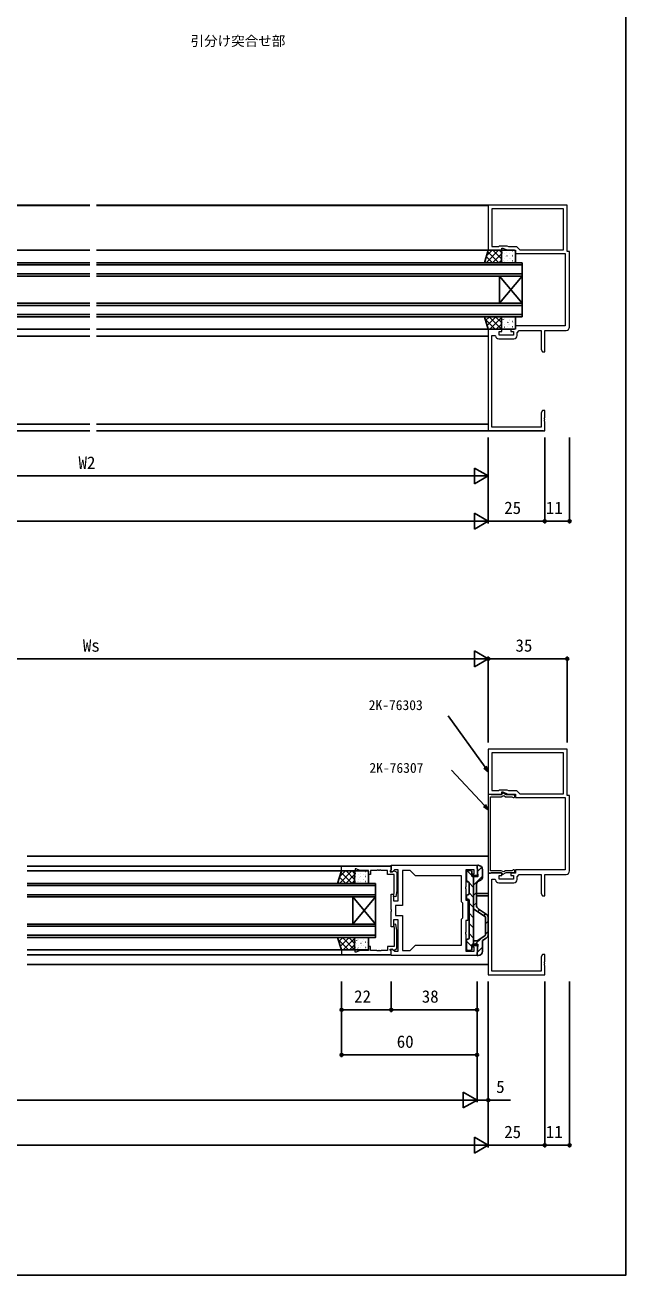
# Model space of a CAD drawing. Units: millimetres, scale not verified. Extents: x -437 to 438, y -681 to 679.
# Drawn here: x 172 to 438, y -681 to -127 of the extents above; entities that cross this region are included whole.
import ezdxf
from ezdxf.enums import TextEntityAlignment as Align

# ---------------------------------------------------------------- set-up
doc = ezdxf.new("R2010")
doc.units = ezdxf.units.MM
doc.header["$LTSCALE"] = 4
for name, color, linetype in [('0-0_0', 7, 'Continuous'), ('0-1_USER1', 3, 'Continuous'), ('0-3_YKK_12', 2, 'Continuous'), ('0-4_YKK_13', 4, 'Continuous'), ('0-6_YKK_D', 6, 'Continuous'), ('0-7_YKK_ZWAK', 7, 'Continuous')]:
    doc.layers.add(name, color=color, linetype=linetype)
doc.layers.add('0-2_YKK_11', color=7, linetype='Continuous', lineweight=18)
doc.styles.add('ＭＳ ゴシック', font='')
doc.styles.get('ＭＳ ゴシック').set_extended_font_data('MS Gothic')

msp = doc.modelspace()

# ---------------------------------------------------------------- linework, layer by layer
at = {"layer": '0-0_0'}
msp.add_line((377.6, -307.2), (401.8, -307.2), dxfattribs=at)
at = {"layer": '0-2_YKK_11'}
for p, q in [((381.97, -266.43), (388.63, -266.43)), ((381.97, -507.431), (388.63, -507.431))]:
    msp.add_line(p, q, dxfattribs=at)
for points in [[(413.3, -261.2), (413.3, -227.7), (412.3, -227.7), (412.3, -207.2), (377.3, -207.2), (377.3, -227.2), (383.3, -227.2), (383.3, -226.2), (383.8, -226.2), (385.945, -227.2), (389.3, -227.2), (389.3, -228.7), (411.3, -228.7), (411.3, -260.7), (389.3, -260.7), (389.3, -262.2), (387.3, -262.2), (387.3, -263.2), (388.5, -263.2), (388.5, -264.8), (382.1, -264.8), (382.1, -263.2), (383.3, -263.2), (383.3, -262.2), (377.3, -262.2)], [(377.3, -262.2), (377.3, -307.2), (402.3, -307.2), (402.3, -303.158), (402.18, -302.975), (402.18, -302.425), (402.3, -302.242), (402.3, -302.158), (402.18, -301.975), (402.18, -301.425), (402.3, -301.242), (402.3, -298.2), (401.3, -298.2), (400.67, -299.291), (400.67, -305.57), (378.93, -305.57), (378.93, -282.658), (378.81, -282.475), (378.81, -281.925), (378.93, -281.742), (378.93, -278.658), (378.81, -278.475), (378.81, -277.925), (378.93, -277.742), (378.93, -271.658), (378.81, -271.475), (378.81, -270.925), (378.93, -270.742), (378.93, -264.9), (380.19, -264.9), (380.487, -265.155)], [(390.13, -264.93), (390.13, -263.8), (390.9, -262.7), (400.67, -262.7), (400.67, -271.109), (401.3, -272.2), (402.3, -272.2), (402.3, -262.7), (411.8, -262.7)], [(413.3, -502.201), (413.3, -468.701), (412.3, -468.701), (412.3, -448.201), (377.3, -448.201), (377.3, -468.201), (383.3, -468.201), (383.3, -467.201), (383.8, -467.201), (385.945, -468.201), (389.3, -468.201), (389.3, -469.701), (411.3, -469.701), (411.3, -501.701), (389.3, -501.701), (389.3, -503.201), (387.3, -503.201), (387.3, -504.201), (388.5, -504.201), (388.5, -505.801), (382.1, -505.801), (382.1, -504.201), (383.3, -504.201), (383.3, -503.201), (377.3, -503.201)], [(388.5, -468.501), (385.151, -468.501), (383.575, -467.591), (383.05, -468.501), (378.733, -468.501), (378.473, -468.351), (378.3, -468.251), (377.3, -468.251)], [(377.3, -468.251), (377.3, -503.151), (378.3, -503.151), (378.473, -503.051), (378.733, -502.901), (383.05, -502.901), (383.575, -503.811), (385.151, -502.901), (388.5, -502.901)], [(388.001, -501.968), (387.752, -502.101), (384.937, -502.101), (384.119, -502.573), (383.73, -502.495), (382.935, -502.101), (378.3, -502.101), (378.3, -469.301), (382.935, -469.301), (383.73, -468.907), (384.119, -468.829), (384.937, -469.301), (387.752, -469.301), (388.001, -469.434)], [(334.3, -499.701), (372.3, -499.701), (372.3, -504.201), (370.3, -504.201), (370.3, -503.401), (371.1, -503.401), (371.1, -501.631), (367.3, -501.631), (367.3, -509.243), (367.18, -509.426), (367.18, -509.976), (367.3, -510.159), (367.3, -515.201), (368.3, -515.201), (368.3, -519.243), (368.18, -519.426), (368.18, -519.976), (368.3, -520.159), (368.3, -524.201), (367.3, -524.201), (367.3, -529.243), (367.18, -529.426), (367.18, -529.976), (367.3, -530.159), (367.3, -537.771), (371.1, -537.771), (371.1, -536.001), (370.3, -536.001), (370.3, -535.201), (372.3, -535.201), (372.3, -539.701), (334.3, -539.701), (334.3, -536.901), (334.67, -536.747), (335.694, -537.771), (337.3, -537.771), (337.3, -536.159), (337.42, -535.976), (337.42, -535.426), (337.3, -535.243)], [(337.3, -535.243), (337.3, -535.159), (337.42, -534.976), (337.42, -534.426), (337.3, -534.243), (337.3, -530.159), (337.42, -529.976), (337.42, -529.426), (337.3, -529.243), (337.3, -523.901), (335.3, -523.901), (335.3, -526.901), (334.3, -526.901), (334.3, -520.159), (334.42, -519.976), (334.42, -519.426), (334.3, -519.243), (334.3, -512.501), (335.3, -512.501), (335.3, -515.501), (337.3, -515.501), (337.3, -510.159), (337.42, -509.976), (337.42, -509.426), (337.3, -509.243), (337.3, -501.631), (335.694, -501.631), (334.67, -502.655), (334.3, -502.502), (334.3, -499.701)], [(377.3, -503.201), (377.3, -548.201), (402.3, -548.201), (402.3, -544.159), (402.18, -543.976), (402.18, -543.426), (402.3, -543.243), (402.3, -543.159), (402.18, -542.976), (402.18, -542.426), (402.3, -542.243), (402.3, -539.201), (401.3, -539.201), (400.67, -540.292), (400.67, -546.571), (378.93, -546.571), (378.93, -523.659), (378.81, -523.476), (378.81, -522.926), (378.93, -522.743), (378.93, -519.659), (378.81, -519.476), (378.81, -518.926), (378.93, -518.743), (378.93, -512.659), (378.81, -512.476), (378.81, -511.926), (378.93, -511.743), (378.93, -505.901), (380.19, -505.901), (380.487, -506.156)], [(390.13, -505.931), (390.13, -504.801), (390.9, -503.701), (400.67, -503.701), (400.67, -512.11), (401.3, -513.201), (402.3, -513.201), (402.3, -503.701), (411.8, -503.701)]]:
    msp.add_lwpolyline(points, dxfattribs=at)
for points in [[(410.67, -208.83), (378.93, -208.83), (378.93, -225.57), (381.93, -225.57), (382.3, -225.2), (385.512, -225.2), (386.306, -225.57), (389.8, -225.57), (391.3, -227.07), (410.67, -227.07)], [(410.67, -449.831), (378.93, -449.831), (378.93, -466.571), (381.93, -466.571), (382.3, -466.201), (385.512, -466.201), (386.306, -466.571), (389.8, -466.571), (391.3, -468.071), (410.67, -468.071)], [(312.3, -500.001), (334.3, -500.001), (334.3, -501.631), (334, -501.931), (333.8, -502.131), (333.8, -502.601), (334.75, -502.601), (335.25, -502.101), (335.588, -502.101), (336.8, -502.801), (336.8, -510.809), (336.292, -513.688), (335.308, -513.514), (335.6, -511.856), (335.6, -503.801), (332.6, -503.801), (332.6, -501.931), (329.808, -501.931), (329.625, -501.811), (329.075, -501.811), (328.892, -501.931), (328.808, -501.931), (328.625, -501.811), (328.075, -501.811), (327.892, -501.931), (325.1, -501.931), (325.1, -503.701), (324.3, -503.701), (324.3, -501.931), (320.365, -501.931), (318.8, -501.201), (318.3, -501.201), (318.3, -502.201), (312.3, -502.201)], [(345.03, -535.101), (365.37, -535.101), (365.37, -523.531), (366, -522.901), (366, -516.501), (365.37, -515.871), (365.37, -504.301), (345.03, -504.301), (342.73, -502.001), (339.23, -502.001), (339.23, -517.431), (336.23, -517.431), (336.23, -521.971), (339.23, -521.971), (339.23, -537.401), (342.73, -537.401)], [(312.3, -539.401), (334.3, -539.401), (334.3, -537.771), (334, -537.471), (333.8, -537.271), (333.8, -536.801), (334.75, -536.801), (335.25, -537.301), (335.588, -537.301), (336.8, -536.601), (336.8, -528.593), (336.292, -525.714), (335.308, -525.888), (335.6, -527.546), (335.6, -535.601), (332.6, -535.601), (332.6, -537.471), (329.808, -537.471), (329.625, -537.591), (329.075, -537.591), (328.892, -537.471), (328.808, -537.471), (328.625, -537.591), (328.075, -537.591), (327.892, -537.471), (325.1, -537.471), (325.1, -535.701), (324.3, -535.701), (324.3, -537.471), (320.365, -537.471), (318.8, -538.201), (318.3, -538.201), (318.3, -537.201), (312.3, -537.201)]]:
    msp.add_lwpolyline(points, close=True, dxfattribs=at)
for centre, radius, start, end in [((381.97, -264.93), 1.5, 188.62693, 270), ((388.63, -264.93), 1.5, 270.00001, 359.99999), ((411.8, -261.2), 1.5, 270.00001, 359.99999), ((388.5, -469.101), 0.6, 213.74896, 89.99997), ((388.5, -502.301), 0.6, 270.00003, 146.25104), ((411.8, -502.201), 1.5, 270.00001, 359.99999), ((381.97, -505.931), 1.5, 188.62693, 270), ((388.63, -505.931), 1.5, 270.00001, 359.99999)]:
    msp.add_arc(centre, radius, start, end, dxfattribs=at)
at = {"layer": '0-3_YKK_12'}
for p, q in [((-118.736, -207.2), (200.8, -207.2)), ((200.8, -207.4), (27.224, -207.4)), ((203.8, -207.2), (377.3, -207.2)), ((377.3, -207.4), (203.8, -207.4)), ((200.8, -227.2), (-118.736, -227.2)), ((377.3, -227.2), (203.8, -227.2)), ((200.8, -232.7), (12.3, -232.7)), ((12.3, -233.7), (200.8, -233.7)), ((200.8, -237.7), (12.3, -237.7)), ((392.3, -232.7), (203.8, -232.7)), ((203.8, -233.7), (392.3, -233.7)), ((392.3, -237.7), (203.8, -237.7)), ((392.3, -238.7), (392.3, -232.7)), ((12.3, -238.7), (200.8, -238.7)), ((203.8, -238.7), (392.3, -238.7)), ((382.3, -238.7), (382.3, -250.7)), ((392.3, -238.7), (382.3, -250.7)), ((392.3, -250.7), (382.3, -238.7)), ((392.3, -238.7), (392.3, -250.7)), ((200.8, -250.7), (12.3, -250.7)), ((12.3, -251.7), (200.8, -251.7)), ((392.3, -250.7), (203.8, -250.7)), ((203.8, -251.7), (392.3, -251.7)), ((392.3, -256.7), (392.3, -250.7)), ((200.8, -255.7), (12.3, -255.7)), ((12.3, -256.7), (200.8, -256.7)), ((392.3, -255.7), (203.8, -255.7)), ((203.8, -256.7), (392.3, -256.7)), ((27.3, -262.2), (200.8, -262.2)), ((27.3, -265.2), (200.8, -265.2)), ((203.8, -262.2), (377.3, -262.2)), ((203.8, -265.2), (377.3, -265.2)), ((200.8, -304.2), (-118.736, -304.2)), ((377.3, -304.2), (203.8, -304.2)), ((200.8, -307.2), (-118.736, -307.2)), ((377.3, -307.2), (203.8, -307.2)), ((377.3, -495.701), (173.05, -495.701)), ((173.05, -500.001), (334.3, -500.001)), ((173.05, -502.201), (312.3, -502.201)), ((173.05, -507.701), (327.3, -507.701)), ((327.3, -508.701), (173.05, -508.701)), ((173.05, -512.701), (327.3, -512.701)), ((317.3, -513.701), (317.3, -525.701)), ((327.3, -513.701), (317.3, -525.701)), ((327.3, -525.701), (317.3, -513.701)), ((327.3, -513.701), (327.3, -525.701)), ((372, -512.201), (377.3, -512.201)), ((173.05, -525.701), (327.3, -525.701)), ((327.3, -526.701), (173.05, -526.701)), ((173.05, -530.701), (327.3, -530.701)), ((173.05, -537.201), (312.3, -537.201)), ((173.05, -539.401), (334.3, -539.401)), ((173.05, -543.701), (377.3, -543.701))]:
    msp.add_line(p, q, dxfattribs=at)
for points in [[(327.3, -507.701), (327.3, -513.701), (173.05, -513.701)], [(327.3, -525.701), (327.3, -531.701), (173.05, -531.701)]]:
    msp.add_lwpolyline(points, dxfattribs=at)
at = {"layer": '0-4_YKK_13'}
for p, q in [((375.746, -232.13), (376.316, -232.7)), ((381.835, -227.2), (376.335, -232.7)), ((376.424, -229.98), (379.144, -232.7)), ((379.006, -227.2), (376.514, -229.692)), ((377.102, -227.829), (381.972, -232.7)), ((383.085, -228.779), (379.163, -232.7)), ((379.301, -227.2), (383.085, -230.984)), ((383.085, -231.607), (381.992, -232.7)), ((382.129, -227.2), (383.085, -228.156)), ((383.085, -232.2), (383.085, -227.7)), ((383.38, -227.415), (383.418, -227.415)), ((383.38, -229.658), (383.418, -229.658)), ((383.38, -231.9), (383.418, -231.9)), ((383.504, -227.381), (383.512, -227.383)), ((383.515, -228.298), (383.578, -228.339)), ((383.585, -227.2), (388.8, -227.2)), ((384.178, -231.675), (384.241, -231.717)), ((384.591, -228.626), (384.629, -228.626)), ((384.591, -230.869), (384.629, -230.869)), ((384.628, -232.04), (384.635, -232.043)), ((385.113, -230.081), (385.12, -230.083)), ((385.532, -229.633), (385.595, -229.674)), ((385.562, -228.109), (385.569, -228.112)), ((385.66, -227.415), (385.698, -227.415)), ((385.66, -229.658), (385.698, -229.658)), ((385.66, -231.9), (385.698, -231.9)), ((386.871, -228.626), (386.909, -228.626)), ((386.871, -230.869), (386.909, -230.869)), ((387.17, -230.809), (387.177, -230.812)), ((387.902, -228.938), (387.909, -228.94)), ((387.94, -227.415), (387.978, -227.415)), ((387.94, -229.658), (387.978, -229.658)), ((387.94, -231.9), (387.978, -231.9)), ((389.134, -229.079), (389.197, -229.12)), ((389.151, -228.626), (389.189, -228.626)), ((389.151, -230.869), (389.189, -230.869)), ((389.3, -227.7), (389.3, -232.2)), ((388.8, -232.7), (383.585, -232.7)), ((375.892, -257.732), (380.36, -262.2)), ((377.791, -256.7), (376.099, -258.391)), ((380.619, -256.7), (376.777, -260.542)), ((377.688, -256.7), (383.085, -262.097)), ((383.085, -257.063), (377.948, -262.2)), ((380.517, -256.7), (383.085, -259.268)), ((383.085, -259.891), (380.776, -262.2)), ((383.085, -257.2), (383.085, -261.7)), ((383.38, -258.81), (383.418, -258.81)), ((388.8, -256.7), (383.585, -256.7)), ((383.724, -259.419), (383.731, -259.422)), ((383.866, -257.914), (383.929, -257.955)), ((384.456, -257.548), (384.463, -257.55)), ((384.591, -257.779), (384.629, -257.779)), ((384.591, -260.021), (384.629, -260.021)), ((385.66, -258.81), (385.698, -258.81)), ((385.883, -259.249), (385.946, -259.29)), ((386.064, -260.248), (386.071, -260.25)), ((386.548, -258.289), (386.555, -258.291)), ((386.871, -257.779), (386.909, -257.779)), ((386.871, -260.021), (386.909, -260.021)), ((387.94, -258.81), (387.978, -258.81)), ((388.606, -259.017), (388.613, -259.02)), ((389.151, -257.779), (389.189, -257.779)), ((389.151, -260.021), (389.189, -260.021)), ((389.3, -261.7), (389.3, -257.2)), ((377.194, -261.862), (377.531, -262.2)), ((383.274, -261.391), (383.282, -261.393)), ((383.38, -261.053), (383.418, -261.053)), ((383.585, -262.2), (388.8, -262.2)), ((384.529, -261.291), (384.592, -261.333)), ((385.332, -262.119), (385.339, -262.122)), ((385.66, -261.053), (385.698, -261.053)), ((387.94, -261.053), (387.978, -261.053)), ((388.156, -260.989), (388.163, -260.991)), ((316.835, -502.201), (311.335, -507.701)), ((314.006, -502.201), (311.514, -504.693)), ((312.102, -502.83), (316.972, -507.701)), ((318.085, -503.78), (314.163, -507.701)), ((314.301, -502.201), (318.085, -505.985)), ((317.129, -502.201), (318.085, -503.157)), ((318.085, -507.201), (318.085, -502.701)), ((318.38, -502.416), (318.418, -502.416)), ((318.504, -502.382), (318.512, -502.384)), ((318.515, -503.299), (318.578, -503.341)), ((318.585, -502.201), (323.8, -502.201)), ((319.591, -503.627), (319.629, -503.627)), ((320.562, -503.11), (320.569, -503.113)), ((320.66, -502.416), (320.698, -502.416)), ((321.871, -503.627), (321.909, -503.627)), ((322.902, -503.939), (322.909, -503.941)), ((322.94, -502.416), (322.978, -502.416)), ((324.151, -503.627), (324.189, -503.627)), ((324.3, -502.701), (324.3, -507.201)), ((367.7, -506.501), (367.7, -502.501)), ((367.925, -502.084), (370, -504.159)), ((369.5, -502.001), (368.2, -502.001)), ((370, -504.401), (370, -502.501)), ((372.451, -502.37), (374.365, -500.456)), ((372.6, -499.701), (372.8, -499.701)), ((374.8, -501.701), (374.8, -504.544)), ((310.746, -507.131), (311.316, -507.701)), ((311.424, -504.981), (314.144, -507.701)), ((318.085, -506.608), (316.992, -507.701)), ((318.38, -504.659), (318.418, -504.659)), ((318.38, -506.901), (318.418, -506.901)), ((323.8, -507.701), (318.585, -507.701)), ((319.178, -506.677), (319.241, -506.718)), ((319.591, -505.87), (319.629, -505.87)), ((319.628, -507.041), (319.635, -507.044)), ((320.113, -505.082), (320.12, -505.084)), ((320.532, -504.634), (320.595, -504.676)), ((320.66, -504.659), (320.698, -504.659)), ((320.66, -506.901), (320.698, -506.901)), ((321.871, -505.87), (321.909, -505.87)), ((322.17, -505.81), (322.177, -505.813)), ((322.94, -504.659), (322.978, -504.659)), ((322.94, -506.901), (322.978, -506.901)), ((324.134, -504.08), (324.197, -504.121)), ((324.151, -505.87), (324.189, -505.87)), ((367.7, -506.349), (368.355, -507.004)), ((368.3, -507.001), (368.2, -507.001)), ((368.797, -507.446), (370.8, -509.449)), ((368.8, -507.501), (368.8, -512.201)), ((370.542, -504.701), (370.8, -504.959)), ((370.8, -508.511), (374.8, -504.511)), ((370.8, -534.701), (370.8, -504.701)), ((372, -517.245), (372, -508.465)), ((373.792, -506.28), (373.008, -506.728)), ((367.7, -514.201), (367.7, -513.201)), ((368.3, -512.701), (368.2, -512.701)), ((368.2, -514.701), (368.3, -514.701)), ((368.8, -511.94), (370.8, -513.94)), ((370.8, -513.001), (372, -511.801)), ((372, -513.201), (377.3, -513.201)), ((368.8, -531.901), (368.8, -515.201)), ((368.8, -516.43), (370.8, -518.43)), ((370.8, -517.491), (372, -516.291)), ((375.749, -522.298), (370.8, -518.932)), ((372.615, -520.167), (373.475, -519.306)), ((376.423, -521.309), (372.876, -518.9)), ((368.8, -520.92), (370.8, -522.92)), ((368.8, -525.41), (370.8, -527.41)), ((375.288, -521.984), (376.149, -521.123)), ((376.1, -522.96), (376.1, -530.243)), ((376.1, -525.662), (377.3, -524.462)), ((377.3, -522.963), (377.3, -530.245)), ((368.8, -529.9), (370.8, -531.9)), ((375.75, -530.904), (372.881, -532.855)), ((376.1, -530.152), (377.3, -528.952)), ((310.892, -532.733), (315.36, -537.201)), ((312.791, -531.701), (311.099, -533.392)), ((315.619, -531.701), (311.777, -535.543)), ((312.194, -536.863), (312.531, -537.201)), ((312.688, -531.701), (318.085, -537.098)), ((318.085, -532.064), (312.948, -537.201)), ((315.517, -531.701), (318.085, -534.269)), ((318.085, -534.892), (315.776, -537.201)), ((318.085, -532.201), (318.085, -536.701)), ((318.274, -536.392), (318.282, -536.394)), ((318.38, -533.811), (318.418, -533.811)), ((318.38, -536.054), (318.418, -536.054)), ((323.8, -531.701), (318.585, -531.701)), ((318.724, -534.42), (318.731, -534.423)), ((318.866, -532.915), (318.929, -532.956)), ((319.456, -532.549), (319.463, -532.551)), ((319.529, -536.292), (319.592, -536.334)), ((319.591, -532.78), (319.629, -532.78)), ((319.591, -535.022), (319.629, -535.022)), ((320.332, -537.12), (320.339, -537.123)), ((320.66, -533.811), (320.698, -533.811)), ((320.66, -536.054), (320.698, -536.054)), ((320.883, -534.25), (320.946, -534.291)), ((321.064, -535.249), (321.071, -535.251)), ((321.548, -533.29), (321.555, -533.292)), ((321.871, -532.78), (321.909, -532.78)), ((321.871, -535.022), (321.909, -535.022)), ((322.94, -533.811), (322.978, -533.811)), ((322.94, -536.054), (322.978, -536.054)), ((323.156, -535.99), (323.163, -535.992)), ((323.606, -534.018), (323.613, -534.021)), ((324.151, -532.78), (324.189, -532.78)), ((324.151, -535.022), (324.189, -535.022)), ((324.3, -536.701), (324.3, -532.201)), ((367.7, -532.901), (367.7, -536.901)), ((367.7, -533.29), (370, -535.59)), ((368.3, -532.401), (368.2, -532.401)), ((370, -535.001), (370, -536.901)), ((370.3, -534.701), (372.6, -534.701)), ((371.756, -533.201), (370.8, -533.201)), ((371.551, -534.701), (374.493, -531.759)), ((372.6, -534.701), (372.301, -539.382)), ((372.365, -538.377), (374.8, -535.942)), ((376.423, -531.899), (374.8, -533.001)), ((374.8, -537.701), (374.8, -533.001)), ((318.585, -537.201), (323.8, -537.201)), ((369.5, -537.401), (368.2, -537.401)), ((372.6, -539.701), (372.8, -539.701))]:
    msp.add_line(p, q, dxfattribs=at)
for points in [[(377.3, -227.2), (383.085, -227.2), (383.085, -232.7), (375.566, -232.7)], [(377.3, -262.2), (383.085, -262.2), (383.085, -256.7), (375.566, -256.7)], [(312.3, -502.201), (318.085, -502.201), (318.085, -507.701), (310.566, -507.701)], [(312.3, -537.201), (318.085, -537.201), (318.085, -531.701), (310.566, -531.701)]]:
    msp.add_lwpolyline(points, close=True, dxfattribs=at)
msp.add_lwpolyline([(370.3, -504.701), (372.6, -504.701), (372.301, -500.021)], dxfattribs=at)
for centre, radius, start, end in [((383.585, -227.7), 0.5, 90, 180), ((383.585, -232.2), 0.5, 180, 270), ((388.8, -227.7), 0.5, 0, 90), ((388.8, -232.2), 0.5, 270, 0), ((383.585, -257.2), 0.5, 90, 180), ((388.8, -257.2), 0.5, 0, 90), ((383.585, -261.7), 0.5, 180, 270), ((388.8, -261.7), 0.5, 270, 0), ((318.585, -502.701), 0.5, 90, 180), ((323.8, -502.701), 0.5, 0, 90), ((368.2, -502.501), 0.5, 89.99641, 179.99641), ((369.5, -502.501), 0.5, 359.99641, 89.99641), ((372.6, -500.001), 0.3, 90, 183.65976), ((372.8, -501.701), 2, 360, 90), ((318.585, -507.201), 0.5, 180, 270), ((323.8, -507.201), 0.5, 270, 0), ((368.2, -506.501), 0.5, 179.99641, 270), ((368.3, -507.501), 0.5, 360, 89.99997), ((370.3, -504.401), 0.3, 179.99641, 270), ((374, -508.465), 2, 119.74538, 180), ((372.8, -504.544), 2, 299.74538, 360), ((368.2, -513.201), 0.5, 89.99641, 179.99641), ((368.2, -514.201), 0.5, 179.99641, 269.99641), ((368.3, -512.201), 0.5, 269.99641, 360), ((368.3, -515.201), 0.5, 0, 89.97137), ((374, -517.245), 2, 180, 235.81101), ((375.3, -522.96), 0.8, 0.00289, 55.78387), ((375.3, -522.964), 2, 0.00289, 55.81101), ((375.3, -530.243), 0.8, 304.21613, 0.00289), ((375.3, -530.245), 2, 304.16806, 0.00289), ((318.585, -532.201), 0.5, 90, 180), ((318.585, -536.701), 0.5, 180, 270), ((323.8, -532.201), 0.5, 0, 90), ((323.8, -536.701), 0.5, 270, 0), ((368.2, -532.901), 0.5, 90, 180.00359), ((368.2, -536.901), 0.5, 180.00359, 270.00359), ((368.3, -531.901), 0.5, 270, 0), ((369.5, -536.901), 0.5, 270.00359, 0.00359), ((370.3, -535.001), 0.3, 90, 180.00359), ((371.756, -531.201), 2, 270, 304.21613), ((372.6, -539.401), 0.3, 176.34024, 270), ((372.8, -537.701), 2, 270, 0)]:
    msp.add_arc(centre, radius, start, end, dxfattribs=at)
at = {"layer": '0-6_YKK_D'}
for p, q in [((377.3, -310.2), (377.3, -328.2)), ((377.3, -310.2), (377.3, -348.2)), ((377.3, -310.2), (377.3, -348.2)), ((402.3, -310.2), (402.3, -348.2)), ((402.3, -310.2), (402.3, -348.2)), ((413.3, -310.2), (413.3, -348.2)), ((377.3, -327.2), (371.238, -323.7)), ((371.238, -323.7), (371.238, -330.7)), ((34.3, -327.2), (370.3, -327.2)), ((377.3, -327.2), (365.176, -327.2)), ((377.3, -327.2), (371.238, -330.7)), ((370.3, -347.2), (-118.736, -347.2)), ((377.3, -347.2), (365.176, -347.2)), ((377.3, -347.2), (371.238, -343.7)), ((371.238, -343.7), (371.238, -350.7)), ((377.3, -347.2), (371.238, -350.7)), ((377.3, -347.2), (402.3, -347.2)), ((402.3, -347.2), (413.3, -347.2)), ((37.8, -408.201), (370.3, -408.201)), ((377.3, -408.201), (365.176, -408.201)), ((377.3, -408.201), (371.238, -404.701)), ((371.238, -404.701), (371.238, -411.701)), ((377.3, -408.201), (371.238, -411.701)), ((377.3, -445.301), (377.3, -407.201)), ((377.3, -445.301), (377.3, -407.201)), ((377.3, -408.201), (412.3, -408.201)), ((412.3, -445.301), (412.3, -407.201)), ((312.3, -551.201), (312.3, -564.701)), ((312.3, -551.201), (312.3, -584.701)), ((334.3, -551.201), (334.3, -564.701)), ((334.3, -551.201), (334.3, -564.7)), ((372.3, -551.201), (372.3, -564.7)), ((372.3, -551.201), (372.3, -584.701)), ((372.3, -551.201), (372.3, -604.701)), ((372.3, -551.201), (372.3, -604.701)), ((377.3, -551.201), (377.3, -604.701)), ((377.3, -551.201), (377.3, -624.701)), ((377.3, -551.201), (377.3, -624.701)), ((402.3, -551.201), (402.3, -624.701)), ((402.3, -551.201), (402.3, -624.701)), ((413.3, -551.201), (413.3, -624.701)), ((312.3, -563.701), (334.3, -563.701)), ((334.3, -563.7), (372.3, -563.7)), ((312.3, -583.701), (372.3, -583.701)), ((372.3, -603.701), (366.238, -600.201)), ((366.238, -600.201), (366.238, -607.201)), ((-22.2, -603.701), (365.3, -603.701)), ((372.3, -603.701), (360.176, -603.701)), ((372.3, -603.701), (366.238, -607.201)), ((377.3, -623.701), (371.238, -620.201)), ((371.238, -620.201), (371.238, -627.201)), ((-368.7, -623.701), (370.3, -623.701)), ((377.3, -623.701), (365.176, -623.701)), ((377.3, -623.701), (371.238, -627.201)), ((377.3, -623.701), (402.3, -623.701)), ((402.3, -623.701), (413.3, -623.701))]:
    msp.add_line(p, q, dxfattribs=at)
for points in [[(377.3, -458.251), (375.842, -456.22), (359.468, -433.413)], [(377.3, -475.074), (375.598, -473.242), (360.976, -457.506)], [(376.386, -455.83), (377.3, -458.251), (375.298, -456.611)], [(376.089, -472.786), (377.3, -475.074), (375.107, -473.698)], [(372.3, -603.701), (377.3, -603.701), (387.197, -603.701)]]:
    msp.add_lwpolyline(points, dxfattribs=at)
for centre in [(402.3, -347.2), (402.3, -347.2), (413.3, -347.2), (377.3, -408.201), (412.3, -408.201), (312.3, -563.701), (334.3, -563.7), (334.3, -563.701), (372.3, -563.7), (312.3, -583.701), (372.3, -583.701), (377.3, -603.701), (402.3, -623.701), (402.3, -623.701), (413.3, -623.701)]:
    msp.add_circle(centre, 0.637, dxfattribs=at)
at = {"layer": '0-7_YKK_ZWAK'}
msp.add_lwpolyline([(-436.7, -681.2), (438.3, -681.2), (438.3, 643.8)], dxfattribs=at)

# ---------------------------------------------------------------- texts
at = {"layer": '0-1_USER1', "style": 'ＭＳ ゴシック'}
msp.add_text('引分け突合せ部', height=4.399, dxfattribs=at).set_placement((245.387, -137.985), align=Align.BOTTOM_LEFT)
at = {"layer": '0-6_YKK_D', "style": 'ＭＳ ゴシック'}
for s, height, p in [('W2', 5.499, (195.759, -325.7)), ('25', 5.499, (384.345, -345.7)), ('11', 5.499, (402.793, -345.7)), ('Ws', 5.499, (197.701, -406.701)), ('35', 5.499, (389.345, -406.701)), ('2K-76303', 4.399, (324.321, -432.232)), ('2K-76307', 4.399, (324.627, -460.031)), ('22', 5.499, (317.845, -562.201)), ('38', 5.499, (347.824, -562.2)), ('60', 5.499, (336.739, -582.201)), ('5', 5.499, (380.796, -602.201)), ('25', 5.499, (384.346, -622.201)), ('11', 5.499, (402.793, -622.201))]:
    msp.add_text(s, height=height, dxfattribs=at).set_placement(p, align=Align.BOTTOM_LEFT)

doc.saveas('drawing.dxf')
